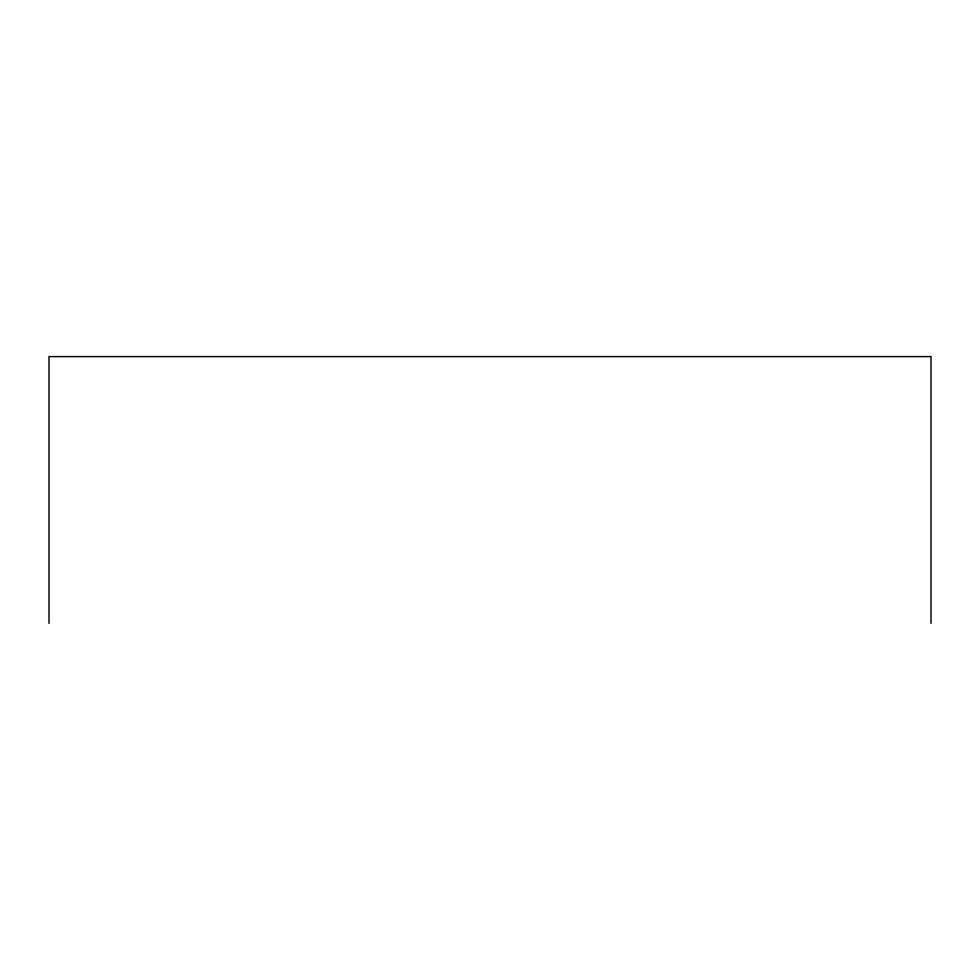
<?xml version="1.0" encoding="UTF-8"?>
<svg xmlns="http://www.w3.org/2000/svg" width="980" height="980" viewBox="0 0 980 980"><rect width="100%" height="100%" fill="white"/><g stroke="black" fill="none" stroke-linecap="round" stroke-linejoin="round"><path stroke-width="1.47" d="M931 623.403L931 356.598L49 356.598L49 623.403"/></g></svg>
